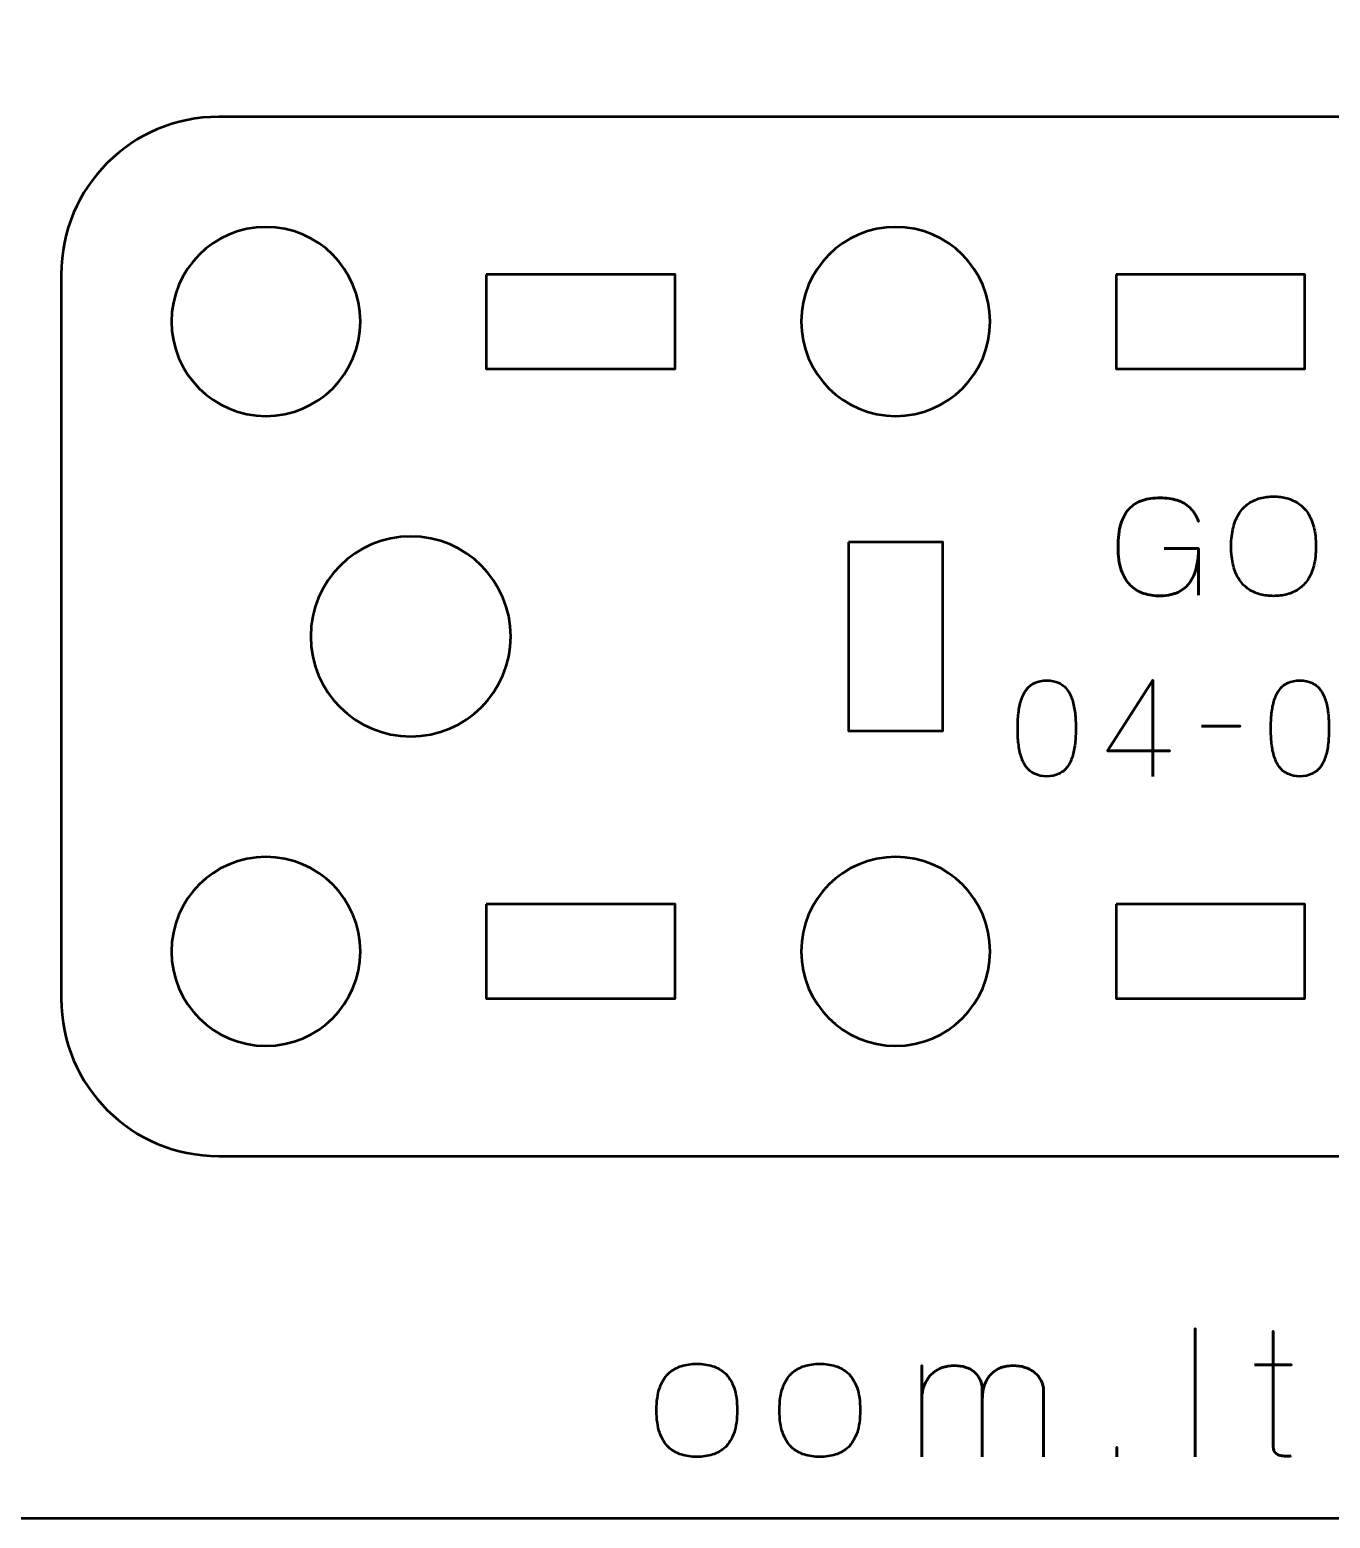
# Model space of a CAD drawing. Header units: centimetres. Extents: x -18.1 to -2.9, y -25.3 to -4.3.
# Drawn here: x -10.5 to -6.37, y -25.35 to -20.623 of the extents above; entities that cross this region are included whole.
import ezdxf

# ---------------------------------------------------------------- set-up
doc = ezdxf.new("R2010")
doc.units = ezdxf.units.CM
doc.header["$MEASUREMENT"] = 0
doc.layers.add('Layer 1', color=7, linetype='Continuous')

msp = doc.modelspace()

# ---------------------------------------------------------------- linework, layer by layer
at = {"layer": 'Layer 1', "color": 22, "lineweight": 53}
msp.add_open_spline([(-18.10003, -24.8499), (-18.10003, -24.8499), (-18.10003, -4.84994), (-18.10003, -4.84994), (-18.10003, -4.84994), (-18.10003, -4.57297), (-17.87694, -4.34998), (-17.59994, -4.34998), (-17.59994, -4.34998), (-17.59994, -4.34998), (-3.40007, -4.34998), (-3.40007, -4.34998), (-3.40007, -4.34998), (-3.12293, -4.34998), (-2.89997, -4.57297), (-2.89997, -4.84994), (-2.89997, -4.84994), (-2.89997, -4.84994), (-2.89997, -24.8499), (-2.89997, -24.8499), (-2.89997, -24.8499), (-2.89997, -25.1269), (-3.12293, -25.34999), (-3.40007, -25.34999), (-3.40007, -25.34999), (-3.40007, -25.34999), (-17.59994, -25.34999), (-17.59994, -25.34999), (-17.59994, -25.34999), (-17.87694, -25.34999), (-18.10003, -25.1269), (-18.10003, -24.8499)], degree=3, knots=[0, 0, 0, 0, 0.125, 0.125, 0.125, 0.125, 0.25, 0.25, 0.25, 0.25, 0.375, 0.375, 0.375, 0.375, 0.5, 0.5, 0.5, 0.5, 0.625, 0.625, 0.625, 0.625, 0.75, 0.75, 0.75, 0.75, 0.875, 0.875, 0.875, 0.875, 1, 1, 1, 1], dxfattribs=at)
at = {"layer": 'Layer 1', "color": 2, "lineweight": 53}
msp.add_open_spline([(-9.89992, -20.9), (-9.89992, -20.9), (-3.59996, -20.9), (-3.59996, -20.9), (-3.59996, -20.9), (-3.32299, -20.9), (-3.1, -21.1231), (-3.1, -21.4001), (-3.1, -21.4001), (-3.1, -21.4001), (-3.1, -23.70002), (-3.1, -23.70002), (-3.1, -23.70002), (-3.1, -23.97703), (-3.32299, -24.19998), (-3.59996, -24.19998), (-3.59996, -24.19998), (-3.59996, -24.19998), (-9.89992, -24.19998), (-9.89992, -24.19998), (-9.89992, -24.19998), (-10.17692, -24.19998), (-10.40001, -23.97703), (-10.40001, -23.70002), (-10.40001, -23.70002), (-10.40001, -23.70002), (-10.40001, -21.4001), (-10.40001, -21.4001), (-10.40001, -21.4001), (-10.40001, -21.1231), (-10.17692, -20.9), (-9.89992, -20.9)], degree=3, knots=[0, 0, 0, 0, 0.125, 0.125, 0.125, 0.125, 0.25, 0.25, 0.25, 0.25, 0.375, 0.375, 0.375, 0.375, 0.5, 0.5, 0.5, 0.5, 0.625, 0.625, 0.625, 0.625, 0.75, 0.75, 0.75, 0.75, 0.875, 0.875, 0.875, 0.875, 1, 1, 1, 1], dxfattribs=at)
at = {"layer": 'Layer 1', "color": 250, "lineweight": 53}
for points in [[(-9.44998, -21.55003), (-9.44998, -21.7158), (-9.58421, -21.85003), (-9.74999, -21.85003), (-9.74999, -21.85003), (-9.91565, -21.85003), (-10.04999, -21.7158), (-10.04999, -21.55003), (-10.04999, -21.55003), (-10.04999, -21.38437), (-9.91565, -21.25003), (-9.74999, -21.25003), (-9.74999, -21.25003), (-9.58421, -21.25003), (-9.44998, -21.38437), (-9.44998, -21.55003)], [(-7.44992, -21.55003), (-7.44992, -21.7158), (-7.58429, -21.85003), (-7.74992, -21.85003), (-7.74992, -21.85003), (-7.91569, -21.85003), (-8.04992, -21.7158), (-8.04992, -21.55003), (-8.04992, -21.55003), (-8.04992, -21.38437), (-7.91569, -21.25003), (-7.74992, -21.25003), (-7.74992, -21.25003), (-7.58429, -21.25003), (-7.44992, -21.38437), (-7.44992, -21.55003)], [(-9.04997, -21.4001), (-9.04997, -21.4001), (-8.44997, -21.4001), (-8.44997, -21.4001), (-8.44997, -21.4001), (-8.44997, -21.4001), (-8.44997, -21.7001), (-8.44997, -21.7001), (-8.44997, -21.7001), (-8.44997, -21.7001), (-9.04997, -21.7001), (-9.04997, -21.7001), (-9.04997, -21.7001), (-9.04997, -21.7001), (-9.04997, -21.4001), (-9.04997, -21.4001)], [(-7.05001, -21.4001), (-7.05001, -21.4001), (-6.45001, -21.4001), (-6.45001, -21.4001), (-6.45001, -21.4001), (-6.45001, -21.4001), (-6.45001, -21.7001), (-6.45001, -21.7001), (-6.45001, -21.7001), (-6.45001, -21.7001), (-7.05001, -21.7001), (-7.05001, -21.7001), (-7.05001, -21.7001), (-7.05001, -21.7001), (-7.05001, -21.4001), (-7.05001, -21.4001)], [(-9.28998, -22.23249), (-9.11466, -22.23249), (-8.97248, -22.37467), (-8.97248, -22.54999), (-8.97248, -22.54999), (-8.97248, -22.72531), (-9.11466, -22.86749), (-9.28998, -22.86749), (-9.28998, -22.86749), (-9.4653, -22.86749), (-9.60748, -22.72531), (-9.60748, -22.54999), (-9.60748, -22.54999), (-9.60748, -22.37467), (-9.4653, -22.23249), (-9.28998, -22.23249)], [(-7.89999, -22.25005), (-7.89999, -22.25005), (-7.59999, -22.25005), (-7.59999, -22.25005), (-7.59999, -22.25005), (-7.59999, -22.25005), (-7.59999, -22.85004), (-7.59999, -22.85004), (-7.59999, -22.85004), (-7.59999, -22.85004), (-7.89999, -22.85004), (-7.89999, -22.85004), (-7.89999, -22.85004), (-7.89999, -22.85004), (-7.89999, -22.25005), (-7.89999, -22.25005)], [(-9.44998, -23.55009), (-9.44998, -23.71572), (-9.58421, -23.8501), (-9.74999, -23.8501), (-9.74999, -23.8501), (-9.91565, -23.8501), (-10.04999, -23.71572), (-10.04999, -23.55009), (-10.04999, -23.55009), (-10.04999, -23.38432), (-9.91565, -23.25009), (-9.74999, -23.25009), (-9.74999, -23.25009), (-9.58421, -23.25009), (-9.44998, -23.38432), (-9.44998, -23.55009)], [(-7.44992, -23.55009), (-7.44992, -23.71572), (-7.58429, -23.8501), (-7.74992, -23.8501), (-7.74992, -23.8501), (-7.91569, -23.8501), (-8.04992, -23.71572), (-8.04992, -23.55009), (-8.04992, -23.55009), (-8.04992, -23.38432), (-7.91569, -23.25009), (-7.74992, -23.25009), (-7.74992, -23.25009), (-7.58429, -23.25009), (-7.44992, -23.38432), (-7.44992, -23.55009)], [(-9.04997, -23.40002), (-9.04997, -23.40002), (-8.44997, -23.40002), (-8.44997, -23.40002), (-8.44997, -23.40002), (-8.44997, -23.40002), (-8.44997, -23.70002), (-8.44997, -23.70002), (-8.44997, -23.70002), (-8.44997, -23.70002), (-9.04997, -23.70002), (-9.04997, -23.70002), (-9.04997, -23.70002), (-9.04997, -23.70002), (-9.04997, -23.40002), (-9.04997, -23.40002)], [(-7.05001, -23.40002), (-7.05001, -23.40002), (-6.45001, -23.40002), (-6.45001, -23.40002), (-6.45001, -23.40002), (-6.45001, -23.40002), (-6.45001, -23.70002), (-6.45001, -23.70002), (-6.45001, -23.70002), (-6.45001, -23.70002), (-7.05001, -23.70002), (-7.05001, -23.70002), (-7.05001, -23.70002), (-7.05001, -23.70002), (-7.05001, -23.40002), (-7.05001, -23.40002)]]:
    msp.add_open_spline(points, degree=3, knots=[0, 0, 0, 0, 0.25, 0.25, 0.25, 0.25, 0.5, 0.5, 0.5, 0.5, 0.75, 0.75, 0.75, 0.75, 1, 1, 1, 1], dxfattribs=at)
at = {"layer": 'Layer 1', "color": 30, "lineweight": 53}
for points, knots in [([(-6.8969, -22.27083), (-6.8969, -22.27083), (-6.78811, -22.27083), (-6.78811, -22.27083), (-6.78811, -22.27083), (-6.78825, -22.30548), (-6.79319, -22.33391), (-6.80307, -22.35606), (-6.80307, -22.35606), (-6.81294, -22.37829), (-6.82691, -22.39466), (-6.84512, -22.40531), (-6.84512, -22.40531), (-6.86332, -22.4159), (-6.88491, -22.42119), (-6.91003, -22.42112), (-6.91003, -22.42112), (-6.92887, -22.42119), (-6.94636, -22.41858), (-6.96252, -22.41314), (-6.96252, -22.41314), (-6.97868, -22.40778), (-6.99286, -22.39903), (-7.005, -22.38697), (-7.005, -22.38697), (-7.01713, -22.3749), (-7.02666, -22.35896), (-7.03343, -22.33913), (-7.03343, -22.33913), (-7.0402, -22.31931), (-7.04366, -22.29496), (-7.0438, -22.26618), (-7.0438, -22.26618), (-7.04373, -22.23725), (-7.0407, -22.21284), (-7.0347, -22.1928), (-7.0347, -22.1928), (-7.02863, -22.17283), (-7.01988, -22.15675), (-7.00831, -22.14454), (-7.00831, -22.14454), (-6.99681, -22.13241), (-6.98277, -22.12359), (-6.96626, -22.11808), (-6.96626, -22.11808), (-6.94975, -22.11258), (-6.93105, -22.1099), (-6.91003, -22.10997), (-6.91003, -22.10997), (-6.89006, -22.1099), (-6.87214, -22.11237), (-6.85619, -22.11738), (-6.85619, -22.11738), (-6.84025, -22.12239), (-6.82656, -22.13043), (-6.81513, -22.14151), (-6.81513, -22.14151), (-6.80363, -22.15258), (-6.79467, -22.16719), (-6.78811, -22.18532), (-6.78811, -22.18532), (-6.79467, -22.16719), (-6.80363, -22.15258), (-6.81513, -22.14151), (-6.81513, -22.14151), (-6.82656, -22.13043), (-6.84025, -22.12239), (-6.85619, -22.11738), (-6.85619, -22.11738), (-6.87214, -22.11237), (-6.89006, -22.1099), (-6.91003, -22.10997), (-6.91003, -22.10997), (-6.93105, -22.1099), (-6.94975, -22.11258), (-6.96626, -22.11808), (-6.96626, -22.11808), (-6.98277, -22.12359), (-6.99681, -22.13241), (-7.00831, -22.14454), (-7.00831, -22.14454), (-7.01988, -22.15675), (-7.02863, -22.17283), (-7.0347, -22.1928), (-7.0347, -22.1928), (-7.0407, -22.21284), (-7.04373, -22.23725), (-7.0438, -22.26618), (-7.0438, -22.26618), (-7.04366, -22.29496), (-7.0402, -22.31931), (-7.03343, -22.33913), (-7.03343, -22.33913), (-7.02666, -22.35896), (-7.01713, -22.3749), (-7.005, -22.38697), (-7.005, -22.38697), (-6.99286, -22.39903), (-6.97868, -22.40778), (-6.96252, -22.41314), (-6.96252, -22.41314), (-6.94636, -22.41858), (-6.92887, -22.42119), (-6.91003, -22.42112), (-6.91003, -22.42112), (-6.88491, -22.42119), (-6.86332, -22.4159), (-6.84512, -22.40531), (-6.84512, -22.40531), (-6.82691, -22.39466), (-6.81294, -22.37829), (-6.80307, -22.35606), (-6.80307, -22.35606), (-6.79319, -22.33391), (-6.78825, -22.30548), (-6.78811, -22.27083), (-6.78811, -22.27083), (-6.78811, -22.27083), (-6.8969, -22.27083), (-6.8969, -22.27083)], [0, 0, 0, 0, 0.0333333, 0.0333333, 0.0333333, 0.0333333, 0.0666667, 0.0666667, 0.0666667, 0.0666667, 0.1, 0.1, 0.1, 0.1, 0.1333333, 0.1333333, 0.1333333, 0.1333333, 0.1666667, 0.1666667, 0.1666667, 0.1666667, 0.2, 0.2, 0.2, 0.2, 0.2333333, 0.2333333, 0.2333333, 0.2333333, 0.2666667, 0.2666667, 0.2666667, 0.2666667, 0.3, 0.3, 0.3, 0.3, 0.3333333, 0.3333333, 0.3333333, 0.3333333, 0.3666667, 0.3666667, 0.3666667, 0.3666667, 0.4, 0.4, 0.4, 0.4, 0.4333333, 0.4333333, 0.4333333, 0.4333333, 0.4666667, 0.4666667, 0.4666667, 0.4666667, 0.5, 0.5, 0.5, 0.5, 0.5333333, 0.5333333, 0.5333333, 0.5333333, 0.5666667, 0.5666667, 0.5666667, 0.5666667, 0.6, 0.6, 0.6, 0.6, 0.6333333, 0.6333333, 0.6333333, 0.6333333, 0.6666667, 0.6666667, 0.6666667, 0.6666667, 0.7, 0.7, 0.7, 0.7, 0.7333333, 0.7333333, 0.7333333, 0.7333333, 0.7666667, 0.7666667, 0.7666667, 0.7666667, 0.8, 0.8, 0.8, 0.8, 0.8333333, 0.8333333, 0.8333333, 0.8333333, 0.8666667, 0.8666667, 0.8666667, 0.8666667, 0.9, 0.9, 0.9, 0.9, 0.9333333, 0.9333333, 0.9333333, 0.9333333, 0.9666667, 0.9666667, 0.9666667, 0.9666667, 1, 1, 1, 1]), ([(-6.54977, -22.42154), (-6.53488, -22.42161), (-6.52077, -22.41985), (-6.5073, -22.41639), (-6.5073, -22.41639), (-6.49389, -22.41286), (-6.48162, -22.40736), (-6.4704, -22.39974), (-6.4704, -22.39974), (-6.45918, -22.39219), (-6.44944, -22.38224), (-6.44119, -22.36996), (-6.44119, -22.36996), (-6.43293, -22.35769), (-6.42658, -22.3428), (-6.42207, -22.3253), (-6.42207, -22.3253), (-6.41748, -22.30781), (-6.41522, -22.28741), (-6.41515, -22.26406), (-6.41515, -22.26406), (-6.41522, -22.24071), (-6.41748, -22.22032), (-6.42207, -22.20275), (-6.42207, -22.20275), (-6.42658, -22.18518), (-6.43293, -22.17022), (-6.44119, -22.15788), (-6.44119, -22.15788), (-6.44944, -22.14553), (-6.45918, -22.13551), (-6.4704, -22.12782), (-6.4704, -22.12782), (-6.48162, -22.12013), (-6.49389, -22.11456), (-6.5073, -22.11096), (-6.5073, -22.11096), (-6.52077, -22.10743), (-6.53488, -22.10567), (-6.54977, -22.10574), (-6.54977, -22.10574), (-6.56466, -22.10567), (-6.57877, -22.10743), (-6.59225, -22.11096), (-6.59225, -22.11096), (-6.60565, -22.11456), (-6.61793, -22.12013), (-6.62915, -22.12782), (-6.62915, -22.12782), (-6.64036, -22.13551), (-6.6501, -22.14553), (-6.65836, -22.15788), (-6.65836, -22.15788), (-6.66661, -22.17022), (-6.67296, -22.18518), (-6.67748, -22.20275), (-6.67748, -22.20275), (-6.68206, -22.22032), (-6.68432, -22.24071), (-6.68439, -22.26406), (-6.68439, -22.26406), (-6.68432, -22.28741), (-6.68206, -22.30781), (-6.67748, -22.3253), (-6.67748, -22.3253), (-6.67296, -22.3428), (-6.66661, -22.35769), (-6.65836, -22.36996), (-6.65836, -22.36996), (-6.6501, -22.38224), (-6.64036, -22.39219), (-6.62915, -22.39974), (-6.62915, -22.39974), (-6.61793, -22.40736), (-6.60565, -22.41286), (-6.59225, -22.41639), (-6.59225, -22.41639), (-6.57877, -22.41985), (-6.56466, -22.42161), (-6.54977, -22.42154)], [0, 0, 0, 0, 0.05, 0.05, 0.05, 0.05, 0.1, 0.1, 0.1, 0.1, 0.15, 0.15, 0.15, 0.15, 0.2, 0.2, 0.2, 0.2, 0.25, 0.25, 0.25, 0.25, 0.3, 0.3, 0.3, 0.3, 0.35, 0.35, 0.35, 0.35, 0.4, 0.4, 0.4, 0.4, 0.45, 0.45, 0.45, 0.45, 0.5, 0.5, 0.5, 0.5, 0.55, 0.55, 0.55, 0.55, 0.6, 0.6, 0.6, 0.6, 0.65, 0.65, 0.65, 0.65, 0.7, 0.7, 0.7, 0.7, 0.75, 0.75, 0.75, 0.75, 0.8, 0.8, 0.8, 0.8, 0.85, 0.85, 0.85, 0.85, 0.9, 0.9, 0.9, 0.9, 0.95, 0.95, 0.95, 0.95, 1, 1, 1, 1]), ([(-6.54977, -22.42154), (-6.53488, -22.42161), (-6.52077, -22.41985), (-6.5073, -22.41639), (-6.5073, -22.41639), (-6.49389, -22.41286), (-6.48162, -22.40736), (-6.4704, -22.39974), (-6.4704, -22.39974), (-6.45918, -22.39219), (-6.44944, -22.38224), (-6.44119, -22.36996), (-6.44119, -22.36996), (-6.43293, -22.35769), (-6.42658, -22.3428), (-6.42207, -22.3253), (-6.42207, -22.3253), (-6.41748, -22.30781), (-6.41522, -22.28741), (-6.41515, -22.26406), (-6.41515, -22.26406), (-6.41522, -22.24071), (-6.41748, -22.22032), (-6.42207, -22.20275), (-6.42207, -22.20275), (-6.42658, -22.18518), (-6.43293, -22.17022), (-6.44119, -22.15788), (-6.44119, -22.15788), (-6.44944, -22.14553), (-6.45918, -22.13551), (-6.4704, -22.12782), (-6.4704, -22.12782), (-6.48162, -22.12013), (-6.49389, -22.11456), (-6.5073, -22.11096), (-6.5073, -22.11096), (-6.52077, -22.10743), (-6.53488, -22.10567), (-6.54977, -22.10574), (-6.54977, -22.10574), (-6.56466, -22.10567), (-6.57877, -22.10743), (-6.59225, -22.11096), (-6.59225, -22.11096), (-6.60565, -22.11456), (-6.61793, -22.12013), (-6.62915, -22.12782), (-6.62915, -22.12782), (-6.64036, -22.13551), (-6.6501, -22.14553), (-6.65836, -22.15788), (-6.65836, -22.15788), (-6.66661, -22.17022), (-6.67296, -22.18518), (-6.67748, -22.20275), (-6.67748, -22.20275), (-6.68206, -22.22032), (-6.68432, -22.24071), (-6.68439, -22.26406), (-6.68439, -22.26406), (-6.68432, -22.28741), (-6.68206, -22.30781), (-6.67748, -22.3253), (-6.67748, -22.3253), (-6.67296, -22.3428), (-6.66661, -22.35769), (-6.65836, -22.36996), (-6.65836, -22.36996), (-6.6501, -22.38224), (-6.64036, -22.39219), (-6.62915, -22.39974), (-6.62915, -22.39974), (-6.61793, -22.40736), (-6.60565, -22.41286), (-6.59225, -22.41639), (-6.59225, -22.41639), (-6.57877, -22.41985), (-6.56466, -22.42161), (-6.54977, -22.42154)], [0, 0, 0, 0, 0.05, 0.05, 0.05, 0.05, 0.1, 0.1, 0.1, 0.1, 0.15, 0.15, 0.15, 0.15, 0.2, 0.2, 0.2, 0.2, 0.25, 0.25, 0.25, 0.25, 0.3, 0.3, 0.3, 0.3, 0.35, 0.35, 0.35, 0.35, 0.4, 0.4, 0.4, 0.4, 0.45, 0.45, 0.45, 0.45, 0.5, 0.5, 0.5, 0.5, 0.55, 0.55, 0.55, 0.55, 0.6, 0.6, 0.6, 0.6, 0.65, 0.65, 0.65, 0.65, 0.7, 0.7, 0.7, 0.7, 0.75, 0.75, 0.75, 0.75, 0.8, 0.8, 0.8, 0.8, 0.85, 0.85, 0.85, 0.85, 0.9, 0.9, 0.9, 0.9, 0.95, 0.95, 0.95, 0.95, 1, 1, 1, 1]), ([(-6.78811, -22.419), (-6.78811, -22.419), (-6.78811, -22.27083), (-6.78811, -22.27083), (-6.78811, -22.27083), (-6.78811, -22.27083), (-6.78811, -22.419), (-6.78811, -22.419)], [0, 0, 0, 0, 0.5, 0.5, 0.5, 0.5, 1, 1, 1, 1]), ([(-7.27006, -22.99431), (-7.25525, -22.99424), (-7.24248, -22.99163), (-7.23182, -22.98655), (-7.23182, -22.98655), (-7.22124, -22.98147), (-7.21242, -22.9742), (-7.20537, -22.96496), (-7.20537, -22.96496), (-7.19838, -22.95565), (-7.19288, -22.94464), (-7.18879, -22.93194), (-7.18879, -22.93194), (-7.18476, -22.91924), (-7.18187, -22.90534), (-7.18025, -22.8901), (-7.18025, -22.8901), (-7.17855, -22.87486), (-7.17771, -22.85884), (-7.17778, -22.84191), (-7.17778, -22.84191), (-7.17771, -22.82505), (-7.17855, -22.80903), (-7.18025, -22.79386), (-7.18025, -22.79386), (-7.18187, -22.77869), (-7.18476, -22.76472), (-7.18879, -22.75202), (-7.18879, -22.75202), (-7.19288, -22.73939), (-7.19838, -22.72839), (-7.20537, -22.719), (-7.20537, -22.719), (-7.21242, -22.70969), (-7.22124, -22.70242), (-7.23182, -22.69734), (-7.23182, -22.69734), (-7.24248, -22.69219), (-7.25525, -22.68958), (-7.27006, -22.68951), (-7.27006, -22.68951), (-7.28488, -22.68958), (-7.29765, -22.69219), (-7.30831, -22.69734), (-7.30831, -22.69734), (-7.31889, -22.70242), (-7.32771, -22.70969), (-7.33476, -22.719), (-7.33476, -22.719), (-7.34175, -22.72839), (-7.34725, -22.73939), (-7.35134, -22.75202), (-7.35134, -22.75202), (-7.35537, -22.76472), (-7.35826, -22.77869), (-7.35988, -22.79386), (-7.35988, -22.79386), (-7.36157, -22.80903), (-7.36242, -22.82505), (-7.36235, -22.84191), (-7.36235, -22.84191), (-7.36242, -22.85884), (-7.36157, -22.87486), (-7.35988, -22.8901), (-7.35988, -22.8901), (-7.35826, -22.90534), (-7.35537, -22.91924), (-7.35134, -22.93194), (-7.35134, -22.93194), (-7.34725, -22.94464), (-7.34175, -22.95565), (-7.33476, -22.96496), (-7.33476, -22.96496), (-7.32771, -22.9742), (-7.31889, -22.98147), (-7.30831, -22.98655), (-7.30831, -22.98655), (-7.29765, -22.99163), (-7.28488, -22.99424), (-7.27006, -22.99431)], [0, 0, 0, 0, 0.05, 0.05, 0.05, 0.05, 0.1, 0.1, 0.1, 0.1, 0.15, 0.15, 0.15, 0.15, 0.2, 0.2, 0.2, 0.2, 0.25, 0.25, 0.25, 0.25, 0.3, 0.3, 0.3, 0.3, 0.35, 0.35, 0.35, 0.35, 0.4, 0.4, 0.4, 0.4, 0.45, 0.45, 0.45, 0.45, 0.5, 0.5, 0.5, 0.5, 0.55, 0.55, 0.55, 0.55, 0.6, 0.6, 0.6, 0.6, 0.65, 0.65, 0.65, 0.65, 0.7, 0.7, 0.7, 0.7, 0.75, 0.75, 0.75, 0.75, 0.8, 0.8, 0.8, 0.8, 0.85, 0.85, 0.85, 0.85, 0.9, 0.9, 0.9, 0.9, 0.95, 0.95, 0.95, 0.95, 1, 1, 1, 1]), ([(-7.27006, -22.99431), (-7.25525, -22.99424), (-7.24248, -22.99163), (-7.23182, -22.98655), (-7.23182, -22.98655), (-7.22124, -22.98147), (-7.21242, -22.9742), (-7.20537, -22.96496), (-7.20537, -22.96496), (-7.19838, -22.95565), (-7.19288, -22.94464), (-7.18879, -22.93194), (-7.18879, -22.93194), (-7.18476, -22.91924), (-7.18187, -22.90534), (-7.18025, -22.8901), (-7.18025, -22.8901), (-7.17855, -22.87486), (-7.17771, -22.85884), (-7.17778, -22.84191), (-7.17778, -22.84191), (-7.17771, -22.82505), (-7.17855, -22.80903), (-7.18025, -22.79386), (-7.18025, -22.79386), (-7.18187, -22.77869), (-7.18476, -22.76472), (-7.18879, -22.75202), (-7.18879, -22.75202), (-7.19288, -22.73939), (-7.19838, -22.72839), (-7.20537, -22.719), (-7.20537, -22.719), (-7.21242, -22.70969), (-7.22124, -22.70242), (-7.23182, -22.69734), (-7.23182, -22.69734), (-7.24248, -22.69219), (-7.25525, -22.68958), (-7.27006, -22.68951), (-7.27006, -22.68951), (-7.28488, -22.68958), (-7.29765, -22.69219), (-7.30831, -22.69734), (-7.30831, -22.69734), (-7.31889, -22.70242), (-7.32771, -22.70969), (-7.33476, -22.719), (-7.33476, -22.719), (-7.34175, -22.72839), (-7.34725, -22.73939), (-7.35134, -22.75202), (-7.35134, -22.75202), (-7.35537, -22.76472), (-7.35826, -22.77869), (-7.35988, -22.79386), (-7.35988, -22.79386), (-7.36157, -22.80903), (-7.36242, -22.82505), (-7.36235, -22.84191), (-7.36235, -22.84191), (-7.36242, -22.85884), (-7.36157, -22.87486), (-7.35988, -22.8901), (-7.35988, -22.8901), (-7.35826, -22.90534), (-7.35537, -22.91924), (-7.35134, -22.93194), (-7.35134, -22.93194), (-7.34725, -22.94464), (-7.34175, -22.95565), (-7.33476, -22.96496), (-7.33476, -22.96496), (-7.32771, -22.9742), (-7.31889, -22.98147), (-7.30831, -22.98655), (-7.30831, -22.98655), (-7.29765, -22.99163), (-7.28488, -22.99424), (-7.27006, -22.99431)], [0, 0, 0, 0, 0.05, 0.05, 0.05, 0.05, 0.1, 0.1, 0.1, 0.1, 0.15, 0.15, 0.15, 0.15, 0.2, 0.2, 0.2, 0.2, 0.25, 0.25, 0.25, 0.25, 0.3, 0.3, 0.3, 0.3, 0.35, 0.35, 0.35, 0.35, 0.4, 0.4, 0.4, 0.4, 0.45, 0.45, 0.45, 0.45, 0.5, 0.5, 0.5, 0.5, 0.55, 0.55, 0.55, 0.55, 0.6, 0.6, 0.6, 0.6, 0.65, 0.65, 0.65, 0.65, 0.7, 0.7, 0.7, 0.7, 0.75, 0.75, 0.75, 0.75, 0.8, 0.8, 0.8, 0.8, 0.85, 0.85, 0.85, 0.85, 0.9, 0.9, 0.9, 0.9, 0.95, 0.95, 0.95, 0.95, 1, 1, 1, 1]), ([(-6.93352, -22.99431), (-6.93352, -22.99431), (-6.93352, -22.68909), (-6.93352, -22.68909), (-6.93352, -22.68909), (-6.93352, -22.68909), (-7.07745, -22.91303), (-7.07745, -22.91303), (-7.07745, -22.91303), (-7.07745, -22.91303), (-6.87933, -22.91303), (-6.87933, -22.91303), (-6.87933, -22.91303), (-6.87933, -22.91303), (-7.07745, -22.91303), (-7.07745, -22.91303), (-7.07745, -22.91303), (-7.07745, -22.91303), (-6.93352, -22.68909), (-6.93352, -22.68909), (-6.93352, -22.68909), (-6.93352, -22.68909), (-6.93352, -22.99431), (-6.93352, -22.99431)], [0, 0, 0, 0, 0.1666667, 0.1666667, 0.1666667, 0.1666667, 0.3333333, 0.3333333, 0.3333333, 0.3333333, 0.5, 0.5, 0.5, 0.5, 0.6666667, 0.6666667, 0.6666667, 0.6666667, 0.8333333, 0.8333333, 0.8333333, 0.8333333, 1, 1, 1, 1]), ([(-6.46616, -22.99431), (-6.45135, -22.99424), (-6.43858, -22.99163), (-6.42792, -22.98655), (-6.42792, -22.98655), (-6.41734, -22.98147), (-6.40852, -22.9742), (-6.40147, -22.96496), (-6.40147, -22.96496), (-6.39448, -22.95565), (-6.38898, -22.94464), (-6.38489, -22.93194), (-6.38489, -22.93194), (-6.38086, -22.91924), (-6.37797, -22.90534), (-6.37635, -22.8901), (-6.37635, -22.8901), (-6.37465, -22.87486), (-6.37381, -22.85884), (-6.37388, -22.84191), (-6.37388, -22.84191), (-6.37381, -22.82505), (-6.37465, -22.80903), (-6.37635, -22.79386), (-6.37635, -22.79386), (-6.37797, -22.77869), (-6.38086, -22.76472), (-6.38489, -22.75202), (-6.38489, -22.75202), (-6.38898, -22.73939), (-6.39448, -22.72839), (-6.40147, -22.719), (-6.40147, -22.719), (-6.40852, -22.70969), (-6.41734, -22.70242), (-6.42792, -22.69734), (-6.42792, -22.69734), (-6.43858, -22.69219), (-6.45135, -22.68958), (-6.46616, -22.68951), (-6.46616, -22.68951), (-6.48098, -22.68958), (-6.49375, -22.69219), (-6.50441, -22.69734), (-6.50441, -22.69734), (-6.51499, -22.70242), (-6.52381, -22.70969), (-6.53086, -22.719), (-6.53086, -22.719), (-6.53785, -22.72839), (-6.54335, -22.73939), (-6.54744, -22.75202), (-6.54744, -22.75202), (-6.55147, -22.76472), (-6.55436, -22.77869), (-6.55598, -22.79386), (-6.55598, -22.79386), (-6.55767, -22.80903), (-6.55852, -22.82505), (-6.55845, -22.84191), (-6.55845, -22.84191), (-6.55852, -22.85884), (-6.55767, -22.87486), (-6.55598, -22.8901), (-6.55598, -22.8901), (-6.55436, -22.90534), (-6.55147, -22.91924), (-6.54744, -22.93194), (-6.54744, -22.93194), (-6.54335, -22.94464), (-6.53785, -22.95565), (-6.53086, -22.96496), (-6.53086, -22.96496), (-6.52381, -22.9742), (-6.51499, -22.98147), (-6.50441, -22.98655), (-6.50441, -22.98655), (-6.49375, -22.99163), (-6.48098, -22.99424), (-6.46616, -22.99431)], [0, 0, 0, 0, 0.05, 0.05, 0.05, 0.05, 0.1, 0.1, 0.1, 0.1, 0.15, 0.15, 0.15, 0.15, 0.2, 0.2, 0.2, 0.2, 0.25, 0.25, 0.25, 0.25, 0.3, 0.3, 0.3, 0.3, 0.35, 0.35, 0.35, 0.35, 0.4, 0.4, 0.4, 0.4, 0.45, 0.45, 0.45, 0.45, 0.5, 0.5, 0.5, 0.5, 0.55, 0.55, 0.55, 0.55, 0.6, 0.6, 0.6, 0.6, 0.65, 0.65, 0.65, 0.65, 0.7, 0.7, 0.7, 0.7, 0.75, 0.75, 0.75, 0.75, 0.8, 0.8, 0.8, 0.8, 0.85, 0.85, 0.85, 0.85, 0.9, 0.9, 0.9, 0.9, 0.95, 0.95, 0.95, 0.95, 1, 1, 1, 1]), ([(-6.46616, -22.99431), (-6.45135, -22.99424), (-6.43858, -22.99163), (-6.42792, -22.98655), (-6.42792, -22.98655), (-6.41734, -22.98147), (-6.40852, -22.9742), (-6.40147, -22.96496), (-6.40147, -22.96496), (-6.39448, -22.95565), (-6.38898, -22.94464), (-6.38489, -22.93194), (-6.38489, -22.93194), (-6.38086, -22.91924), (-6.37797, -22.90534), (-6.37635, -22.8901), (-6.37635, -22.8901), (-6.37465, -22.87486), (-6.37381, -22.85884), (-6.37388, -22.84191), (-6.37388, -22.84191), (-6.37381, -22.82505), (-6.37465, -22.80903), (-6.37635, -22.79386), (-6.37635, -22.79386), (-6.37797, -22.77869), (-6.38086, -22.76472), (-6.38489, -22.75202), (-6.38489, -22.75202), (-6.38898, -22.73939), (-6.39448, -22.72839), (-6.40147, -22.719), (-6.40147, -22.719), (-6.40852, -22.70969), (-6.41734, -22.70242), (-6.42792, -22.69734), (-6.42792, -22.69734), (-6.43858, -22.69219), (-6.45135, -22.68958), (-6.46616, -22.68951), (-6.46616, -22.68951), (-6.48098, -22.68958), (-6.49375, -22.69219), (-6.50441, -22.69734), (-6.50441, -22.69734), (-6.51499, -22.70242), (-6.52381, -22.70969), (-6.53086, -22.719), (-6.53086, -22.719), (-6.53785, -22.72839), (-6.54335, -22.73939), (-6.54744, -22.75202), (-6.54744, -22.75202), (-6.55147, -22.76472), (-6.55436, -22.77869), (-6.55598, -22.79386), (-6.55598, -22.79386), (-6.55767, -22.80903), (-6.55852, -22.82505), (-6.55845, -22.84191), (-6.55845, -22.84191), (-6.55852, -22.85884), (-6.55767, -22.87486), (-6.55598, -22.8901), (-6.55598, -22.8901), (-6.55436, -22.90534), (-6.55147, -22.91924), (-6.54744, -22.93194), (-6.54744, -22.93194), (-6.54335, -22.94464), (-6.53785, -22.95565), (-6.53086, -22.96496), (-6.53086, -22.96496), (-6.52381, -22.9742), (-6.51499, -22.98147), (-6.50441, -22.98655), (-6.50441, -22.98655), (-6.49375, -22.99163), (-6.48098, -22.99424), (-6.46616, -22.99431)], [0, 0, 0, 0, 0.05, 0.05, 0.05, 0.05, 0.1, 0.1, 0.1, 0.1, 0.15, 0.15, 0.15, 0.15, 0.2, 0.2, 0.2, 0.2, 0.25, 0.25, 0.25, 0.25, 0.3, 0.3, 0.3, 0.3, 0.35, 0.35, 0.35, 0.35, 0.4, 0.4, 0.4, 0.4, 0.45, 0.45, 0.45, 0.45, 0.5, 0.5, 0.5, 0.5, 0.55, 0.55, 0.55, 0.55, 0.6, 0.6, 0.6, 0.6, 0.65, 0.65, 0.65, 0.65, 0.7, 0.7, 0.7, 0.7, 0.75, 0.75, 0.75, 0.75, 0.8, 0.8, 0.8, 0.8, 0.85, 0.85, 0.85, 0.85, 0.9, 0.9, 0.9, 0.9, 0.95, 0.95, 0.95, 0.95, 1, 1, 1, 1]), ([(-6.77858, -22.83471), (-6.77858, -22.83471), (-6.65539, -22.83471), (-6.65539, -22.83471), (-6.65539, -22.83471), (-6.65539, -22.83471), (-6.77858, -22.83471), (-6.77858, -22.83471)], [0, 0, 0, 0, 0.5, 0.5, 0.5, 0.5, 1, 1, 1, 1]), ([(-6.79864, -25.15494), (-6.79864, -25.15494), (-6.79864, -24.74798), (-6.79864, -24.74798), (-6.79864, -24.74798), (-6.79864, -24.74798), (-6.79864, -25.15494), (-6.79864, -25.15494)], [0, 0, 0, 0, 0.5, 0.5, 0.5, 0.5, 1, 1, 1, 1]), ([(-6.49384, -25.15212), (-6.5008, -25.15268), (-6.50776, -25.15287), (-6.51454, -25.15268), (-6.51454, -25.15268), (-6.52131, -25.15249), (-6.52743, -25.15146), (-6.53298, -25.14939), (-6.53298, -25.14939), (-6.53853, -25.14741), (-6.54295, -25.14384), (-6.54633, -25.13876), (-6.54633, -25.13876), (-6.54963, -25.13368), (-6.55132, -25.12644), (-6.55141, -25.11712), (-6.55141, -25.11712), (-6.55141, -25.1127), (-6.55141, -25.10518), (-6.55141, -25.09464), (-6.55141, -25.09464), (-6.55141, -25.08401), (-6.55141, -25.07121), (-6.55141, -25.05607), (-6.55141, -25.05607), (-6.55141, -25.04092), (-6.55141, -25.02437), (-6.55141, -25.0064), (-6.55141, -25.0064), (-6.55141, -24.98843), (-6.55141, -24.9699), (-6.55141, -24.95071), (-6.55141, -24.95071), (-6.55141, -24.93152), (-6.55141, -24.91261), (-6.55141, -24.89389), (-6.55141, -24.89389), (-6.55141, -24.87517), (-6.55141, -24.85757), (-6.55141, -24.84102), (-6.55141, -24.84102), (-6.55141, -24.82446), (-6.55141, -24.80978), (-6.55141, -24.79709), (-6.55141, -24.79709), (-6.55141, -24.78429), (-6.55141, -24.77432), (-6.55141, -24.76698), (-6.55141, -24.76698), (-6.55141, -24.75974), (-6.55141, -24.75597), (-6.55141, -24.75588), (-6.55141, -24.75588), (-6.55141, -24.75597), (-6.55141, -24.75974), (-6.55141, -24.76698), (-6.55141, -24.76698), (-6.55141, -24.77432), (-6.55141, -24.78429), (-6.55141, -24.79709), (-6.55141, -24.79709), (-6.55141, -24.80978), (-6.55141, -24.82446), (-6.55141, -24.84102), (-6.55141, -24.84102), (-6.55141, -24.85757), (-6.55141, -24.87517), (-6.55141, -24.89389), (-6.55141, -24.89389), (-6.55141, -24.91261), (-6.55141, -24.93152), (-6.55141, -24.95071), (-6.55141, -24.95071), (-6.55141, -24.9699), (-6.55141, -24.98843), (-6.55141, -25.0064), (-6.55141, -25.0064), (-6.55141, -25.02437), (-6.55141, -25.04092), (-6.55141, -25.05607), (-6.55141, -25.05607), (-6.55141, -25.07121), (-6.55141, -25.08401), (-6.55141, -25.09464), (-6.55141, -25.09464), (-6.55141, -25.10518), (-6.55141, -25.1127), (-6.55141, -25.11712), (-6.55141, -25.11712), (-6.55132, -25.12644), (-6.54963, -25.13368), (-6.54633, -25.13876), (-6.54633, -25.13876), (-6.54295, -25.14384), (-6.53853, -25.14741), (-6.53298, -25.14939), (-6.53298, -25.14939), (-6.52743, -25.15146), (-6.52131, -25.15249), (-6.51454, -25.15268), (-6.51454, -25.15268), (-6.50776, -25.15287), (-6.5008, -25.15268), (-6.49384, -25.15212)], [0, 0, 0, 0, 0.0384615, 0.0384615, 0.0384615, 0.0384615, 0.0769231, 0.0769231, 0.0769231, 0.0769231, 0.1153846, 0.1153846, 0.1153846, 0.1153846, 0.1538462, 0.1538462, 0.1538462, 0.1538462, 0.1923077, 0.1923077, 0.1923077, 0.1923077, 0.2307692, 0.2307692, 0.2307692, 0.2307692, 0.2692308, 0.2692308, 0.2692308, 0.2692308, 0.3076923, 0.3076923, 0.3076923, 0.3076923, 0.3461538, 0.3461538, 0.3461538, 0.3461538, 0.3846154, 0.3846154, 0.3846154, 0.3846154, 0.4230769, 0.4230769, 0.4230769, 0.4230769, 0.4615385, 0.4615385, 0.4615385, 0.4615385, 0.5, 0.5, 0.5, 0.5, 0.5384615, 0.5384615, 0.5384615, 0.5384615, 0.5769231, 0.5769231, 0.5769231, 0.5769231, 0.6153846, 0.6153846, 0.6153846, 0.6153846, 0.6538462, 0.6538462, 0.6538462, 0.6538462, 0.6923077, 0.6923077, 0.6923077, 0.6923077, 0.7307692, 0.7307692, 0.7307692, 0.7307692, 0.7692308, 0.7692308, 0.7692308, 0.7692308, 0.8076923, 0.8076923, 0.8076923, 0.8076923, 0.8461538, 0.8461538, 0.8461538, 0.8461538, 0.8846154, 0.8846154, 0.8846154, 0.8846154, 0.9230769, 0.9230769, 0.9230769, 0.9230769, 0.9615385, 0.9615385, 0.9615385, 0.9615385, 1, 1, 1, 1]), ([(-8.38133, -25.15494), (-8.36355, -25.15503), (-8.347, -25.15278), (-8.33157, -25.14798), (-8.33157, -25.14798), (-8.31614, -25.14318), (-8.3025, -25.13518), (-8.29083, -25.12399), (-8.29083, -25.12399), (-8.27907, -25.1128), (-8.26995, -25.09765), (-8.26327, -25.07846), (-8.26327, -25.07846), (-8.25669, -25.05936), (-8.2533, -25.03556), (-8.2532, -25.00706), (-8.2532, -25.00706), (-8.2533, -24.97865), (-8.25669, -24.95494), (-8.26327, -24.93594), (-8.26327, -24.93594), (-8.26995, -24.91693), (-8.27907, -24.90179), (-8.29083, -24.89059), (-8.29083, -24.89059), (-8.3025, -24.87949), (-8.31614, -24.8715), (-8.33157, -24.8667), (-8.33157, -24.8667), (-8.347, -24.8619), (-8.36355, -24.85964), (-8.38133, -24.85974), (-8.38133, -24.85974), (-8.39892, -24.85964), (-8.41548, -24.8619), (-8.43091, -24.8667), (-8.43091, -24.8667), (-8.44634, -24.8715), (-8.45988, -24.87949), (-8.47164, -24.89059), (-8.47164, -24.89059), (-8.4834, -24.90179), (-8.49262, -24.91693), (-8.4993, -24.93594), (-8.4993, -24.93594), (-8.50598, -24.95494), (-8.50937, -24.97865), (-8.50946, -25.00706), (-8.50946, -25.00706), (-8.50937, -25.03556), (-8.50598, -25.05936), (-8.4993, -25.07846), (-8.4993, -25.07846), (-8.49262, -25.09765), (-8.4834, -25.1128), (-8.47164, -25.12399), (-8.47164, -25.12399), (-8.45988, -25.13518), (-8.44634, -25.14318), (-8.43091, -25.14798), (-8.43091, -25.14798), (-8.41548, -25.15278), (-8.39892, -25.15503), (-8.38133, -25.15494)], [0, 0, 0, 0, 0.0625, 0.0625, 0.0625, 0.0625, 0.125, 0.125, 0.125, 0.125, 0.1875, 0.1875, 0.1875, 0.1875, 0.25, 0.25, 0.25, 0.25, 0.3125, 0.3125, 0.3125, 0.3125, 0.375, 0.375, 0.375, 0.375, 0.4375, 0.4375, 0.4375, 0.4375, 0.5, 0.5, 0.5, 0.5, 0.5625, 0.5625, 0.5625, 0.5625, 0.625, 0.625, 0.625, 0.625, 0.6875, 0.6875, 0.6875, 0.6875, 0.75, 0.75, 0.75, 0.75, 0.8125, 0.8125, 0.8125, 0.8125, 0.875, 0.875, 0.875, 0.875, 0.9375, 0.9375, 0.9375, 0.9375, 1, 1, 1, 1]), ([(-8.38133, -25.15494), (-8.36355, -25.15503), (-8.347, -25.15278), (-8.33157, -25.14798), (-8.33157, -25.14798), (-8.31614, -25.14318), (-8.3025, -25.13518), (-8.29083, -25.12399), (-8.29083, -25.12399), (-8.27907, -25.1128), (-8.26995, -25.09765), (-8.26327, -25.07846), (-8.26327, -25.07846), (-8.25669, -25.05936), (-8.2533, -25.03556), (-8.2532, -25.00706), (-8.2532, -25.00706), (-8.2533, -24.97865), (-8.25669, -24.95494), (-8.26327, -24.93594), (-8.26327, -24.93594), (-8.26995, -24.91693), (-8.27907, -24.90179), (-8.29083, -24.89059), (-8.29083, -24.89059), (-8.3025, -24.87949), (-8.31614, -24.8715), (-8.33157, -24.8667), (-8.33157, -24.8667), (-8.347, -24.8619), (-8.36355, -24.85964), (-8.38133, -24.85974), (-8.38133, -24.85974), (-8.39892, -24.85964), (-8.41548, -24.8619), (-8.43091, -24.8667), (-8.43091, -24.8667), (-8.44634, -24.8715), (-8.45988, -24.87949), (-8.47164, -24.89059), (-8.47164, -24.89059), (-8.4834, -24.90179), (-8.49262, -24.91693), (-8.4993, -24.93594), (-8.4993, -24.93594), (-8.50598, -24.95494), (-8.50937, -24.97865), (-8.50946, -25.00706), (-8.50946, -25.00706), (-8.50937, -25.03556), (-8.50598, -25.05936), (-8.4993, -25.07846), (-8.4993, -25.07846), (-8.49262, -25.09765), (-8.4834, -25.1128), (-8.47164, -25.12399), (-8.47164, -25.12399), (-8.45988, -25.13518), (-8.44634, -25.14318), (-8.43091, -25.14798), (-8.43091, -25.14798), (-8.41548, -25.15278), (-8.39892, -25.15503), (-8.38133, -25.15494)], [0, 0, 0, 0, 0.0625, 0.0625, 0.0625, 0.0625, 0.125, 0.125, 0.125, 0.125, 0.1875, 0.1875, 0.1875, 0.1875, 0.25, 0.25, 0.25, 0.25, 0.3125, 0.3125, 0.3125, 0.3125, 0.375, 0.375, 0.375, 0.375, 0.4375, 0.4375, 0.4375, 0.4375, 0.5, 0.5, 0.5, 0.5, 0.5625, 0.5625, 0.5625, 0.5625, 0.625, 0.625, 0.625, 0.625, 0.6875, 0.6875, 0.6875, 0.6875, 0.75, 0.75, 0.75, 0.75, 0.8125, 0.8125, 0.8125, 0.8125, 0.875, 0.875, 0.875, 0.875, 0.9375, 0.9375, 0.9375, 0.9375, 1, 1, 1, 1]), ([(-7.99074, -25.15494), (-7.97296, -25.15503), (-7.95641, -25.15278), (-7.94098, -25.14798), (-7.94098, -25.14798), (-7.92555, -25.14318), (-7.91191, -25.13518), (-7.90024, -25.12399), (-7.90024, -25.12399), (-7.88848, -25.1128), (-7.87936, -25.09765), (-7.87268, -25.07846), (-7.87268, -25.07846), (-7.8661, -25.05936), (-7.86271, -25.03556), (-7.86261, -25.00706), (-7.86261, -25.00706), (-7.86271, -24.97865), (-7.8661, -24.95494), (-7.87268, -24.93594), (-7.87268, -24.93594), (-7.87936, -24.91693), (-7.88848, -24.90179), (-7.90024, -24.89059), (-7.90024, -24.89059), (-7.91191, -24.87949), (-7.92555, -24.8715), (-7.94098, -24.8667), (-7.94098, -24.8667), (-7.95641, -24.8619), (-7.97296, -24.85964), (-7.99074, -24.85974), (-7.99074, -24.85974), (-8.00833, -24.85964), (-8.02489, -24.8619), (-8.04032, -24.8667), (-8.04032, -24.8667), (-8.05575, -24.8715), (-8.06929, -24.87949), (-8.08105, -24.89059), (-8.08105, -24.89059), (-8.09281, -24.90179), (-8.10203, -24.91693), (-8.10871, -24.93594), (-8.10871, -24.93594), (-8.11539, -24.95494), (-8.11878, -24.97865), (-8.11887, -25.00706), (-8.11887, -25.00706), (-8.11878, -25.03556), (-8.11539, -25.05936), (-8.10871, -25.07846), (-8.10871, -25.07846), (-8.10203, -25.09765), (-8.09281, -25.1128), (-8.08105, -25.12399), (-8.08105, -25.12399), (-8.06929, -25.13518), (-8.05575, -25.14318), (-8.04032, -25.14798), (-8.04032, -25.14798), (-8.02489, -25.15278), (-8.00833, -25.15503), (-7.99074, -25.15494)], [0, 0, 0, 0, 0.0625, 0.0625, 0.0625, 0.0625, 0.125, 0.125, 0.125, 0.125, 0.1875, 0.1875, 0.1875, 0.1875, 0.25, 0.25, 0.25, 0.25, 0.3125, 0.3125, 0.3125, 0.3125, 0.375, 0.375, 0.375, 0.375, 0.4375, 0.4375, 0.4375, 0.4375, 0.5, 0.5, 0.5, 0.5, 0.5625, 0.5625, 0.5625, 0.5625, 0.625, 0.625, 0.625, 0.625, 0.6875, 0.6875, 0.6875, 0.6875, 0.75, 0.75, 0.75, 0.75, 0.8125, 0.8125, 0.8125, 0.8125, 0.875, 0.875, 0.875, 0.875, 0.9375, 0.9375, 0.9375, 0.9375, 1, 1, 1, 1]), ([(-7.99074, -25.15494), (-7.97296, -25.15503), (-7.95641, -25.15278), (-7.94098, -25.14798), (-7.94098, -25.14798), (-7.92555, -25.14318), (-7.91191, -25.13518), (-7.90024, -25.12399), (-7.90024, -25.12399), (-7.88848, -25.1128), (-7.87936, -25.09765), (-7.87268, -25.07846), (-7.87268, -25.07846), (-7.8661, -25.05936), (-7.86271, -25.03556), (-7.86261, -25.00706), (-7.86261, -25.00706), (-7.86271, -24.97865), (-7.8661, -24.95494), (-7.87268, -24.93594), (-7.87268, -24.93594), (-7.87936, -24.91693), (-7.88848, -24.90179), (-7.90024, -24.89059), (-7.90024, -24.89059), (-7.91191, -24.87949), (-7.92555, -24.8715), (-7.94098, -24.8667), (-7.94098, -24.8667), (-7.95641, -24.8619), (-7.97296, -24.85964), (-7.99074, -24.85974), (-7.99074, -24.85974), (-8.00833, -24.85964), (-8.02489, -24.8619), (-8.04032, -24.8667), (-8.04032, -24.8667), (-8.05575, -24.8715), (-8.06929, -24.87949), (-8.08105, -24.89059), (-8.08105, -24.89059), (-8.09281, -24.90179), (-8.10203, -24.91693), (-8.10871, -24.93594), (-8.10871, -24.93594), (-8.11539, -24.95494), (-8.11878, -24.97865), (-8.11887, -25.00706), (-8.11887, -25.00706), (-8.11878, -25.03556), (-8.11539, -25.05936), (-8.10871, -25.07846), (-8.10871, -25.07846), (-8.10203, -25.09765), (-8.09281, -25.1128), (-8.08105, -25.12399), (-8.08105, -25.12399), (-8.06929, -25.13518), (-8.05575, -25.14318), (-8.04032, -25.14798), (-8.04032, -25.14798), (-8.02489, -25.15278), (-8.00833, -25.15503), (-7.99074, -25.15494)], [0, 0, 0, 0, 0.0625, 0.0625, 0.0625, 0.0625, 0.125, 0.125, 0.125, 0.125, 0.1875, 0.1875, 0.1875, 0.1875, 0.25, 0.25, 0.25, 0.25, 0.3125, 0.3125, 0.3125, 0.3125, 0.375, 0.375, 0.375, 0.375, 0.4375, 0.4375, 0.4375, 0.4375, 0.5, 0.5, 0.5, 0.5, 0.5625, 0.5625, 0.5625, 0.5625, 0.625, 0.625, 0.625, 0.625, 0.6875, 0.6875, 0.6875, 0.6875, 0.75, 0.75, 0.75, 0.75, 0.8125, 0.8125, 0.8125, 0.8125, 0.875, 0.875, 0.875, 0.875, 0.9375, 0.9375, 0.9375, 0.9375, 1, 1, 1, 1]), ([(-7.47485, -25.15494), (-7.47485, -25.15485), (-7.47485, -25.15212), (-7.47485, -25.14676), (-7.47485, -25.14676), (-7.47485, -25.14149), (-7.47485, -25.13424), (-7.47485, -25.12512), (-7.47485, -25.12512), (-7.47485, -25.1159), (-7.47485, -25.10555), (-7.47485, -25.09389), (-7.47485, -25.09389), (-7.47485, -25.08232), (-7.47485, -25.07018), (-7.47485, -25.05739), (-7.47485, -25.05739), (-7.47485, -25.04469), (-7.47485, -25.03217), (-7.47485, -25.01976), (-7.47485, -25.01976), (-7.47485, -25.00734), (-7.47485, -24.99567), (-7.47485, -24.98495), (-7.47485, -24.98495), (-7.47485, -24.97413), (-7.47485, -24.96491), (-7.47485, -24.9571), (-7.47485, -24.9571), (-7.47485, -24.94939), (-7.47485, -24.94384), (-7.47485, -24.94045), (-7.47485, -24.94045), (-7.47475, -24.93518), (-7.4756, -24.92926), (-7.4772, -24.92277), (-7.4772, -24.92277), (-7.4788, -24.91618), (-7.48153, -24.9096), (-7.48538, -24.90301), (-7.48538, -24.90301), (-7.48924, -24.89633), (-7.4946, -24.89022), (-7.50128, -24.88457), (-7.50128, -24.88457), (-7.50805, -24.87893), (-7.51652, -24.87441), (-7.52668, -24.87093), (-7.52668, -24.87093), (-7.53694, -24.86745), (-7.54916, -24.86557), (-7.56346, -24.86538), (-7.56346, -24.86538), (-7.57776, -24.86538), (-7.59056, -24.86736), (-7.60175, -24.87131), (-7.60175, -24.87131), (-7.61304, -24.87535), (-7.62273, -24.8809), (-7.63101, -24.88796), (-7.63101, -24.88796), (-7.63919, -24.89502), (-7.64606, -24.90311), (-7.65142, -24.91232), (-7.65142, -24.91232), (-7.65678, -24.92145), (-7.66074, -24.93114), (-7.66337, -24.94149), (-7.66337, -24.94149), (-7.666, -24.95174), (-7.66732, -24.96218), (-7.66732, -24.97263), (-7.66732, -24.97263), (-7.66732, -24.96218), (-7.666, -24.95174), (-7.66337, -24.94149), (-7.66337, -24.94149), (-7.66074, -24.93114), (-7.65678, -24.92145), (-7.65142, -24.91232), (-7.65142, -24.91232), (-7.64606, -24.90311), (-7.63919, -24.89502), (-7.63101, -24.88796), (-7.63101, -24.88796), (-7.62273, -24.8809), (-7.61304, -24.87535), (-7.60175, -24.87131), (-7.60175, -24.87131), (-7.59056, -24.86736), (-7.57776, -24.86538), (-7.56346, -24.86538), (-7.56346, -24.86538), (-7.54916, -24.86557), (-7.53694, -24.86745), (-7.52668, -24.87093), (-7.52668, -24.87093), (-7.51652, -24.87441), (-7.50805, -24.87893), (-7.50128, -24.88457), (-7.50128, -24.88457), (-7.4946, -24.89022), (-7.48924, -24.89633), (-7.48538, -24.90301), (-7.48538, -24.90301), (-7.48153, -24.9096), (-7.4788, -24.91618), (-7.4772, -24.92277), (-7.4772, -24.92277), (-7.4756, -24.92926), (-7.47475, -24.93518), (-7.47485, -24.94045), (-7.47485, -24.94045), (-7.47485, -24.94384), (-7.47485, -24.94939), (-7.47485, -24.9571), (-7.47485, -24.9571), (-7.47485, -24.96491), (-7.47485, -24.97413), (-7.47485, -24.98495), (-7.47485, -24.98495), (-7.47485, -24.99567), (-7.47485, -25.00734), (-7.47485, -25.01976), (-7.47485, -25.01976), (-7.47485, -25.03217), (-7.47485, -25.04469), (-7.47485, -25.05739), (-7.47485, -25.05739), (-7.47485, -25.07018), (-7.47485, -25.08232), (-7.47485, -25.09389), (-7.47485, -25.09389), (-7.47485, -25.10555), (-7.47485, -25.1159), (-7.47485, -25.12512), (-7.47485, -25.12512), (-7.47485, -25.13424), (-7.47485, -25.14149), (-7.47485, -25.14676), (-7.47485, -25.14676), (-7.47485, -25.15212), (-7.47485, -25.15485), (-7.47485, -25.15494)], [0, 0, 0, 0, 0.0277778, 0.0277778, 0.0277778, 0.0277778, 0.0555556, 0.0555556, 0.0555556, 0.0555556, 0.0833333, 0.0833333, 0.0833333, 0.0833333, 0.1111111, 0.1111111, 0.1111111, 0.1111111, 0.1388889, 0.1388889, 0.1388889, 0.1388889, 0.1666667, 0.1666667, 0.1666667, 0.1666667, 0.1944444, 0.1944444, 0.1944444, 0.1944444, 0.2222222, 0.2222222, 0.2222222, 0.2222222, 0.25, 0.25, 0.25, 0.25, 0.2777778, 0.2777778, 0.2777778, 0.2777778, 0.3055556, 0.3055556, 0.3055556, 0.3055556, 0.3333333, 0.3333333, 0.3333333, 0.3333333, 0.3611111, 0.3611111, 0.3611111, 0.3611111, 0.3888889, 0.3888889, 0.3888889, 0.3888889, 0.4166667, 0.4166667, 0.4166667, 0.4166667, 0.4444444, 0.4444444, 0.4444444, 0.4444444, 0.4722222, 0.4722222, 0.4722222, 0.4722222, 0.5, 0.5, 0.5, 0.5, 0.5277778, 0.5277778, 0.5277778, 0.5277778, 0.5555556, 0.5555556, 0.5555556, 0.5555556, 0.5833333, 0.5833333, 0.5833333, 0.5833333, 0.6111111, 0.6111111, 0.6111111, 0.6111111, 0.6388889, 0.6388889, 0.6388889, 0.6388889, 0.6666667, 0.6666667, 0.6666667, 0.6666667, 0.6944444, 0.6944444, 0.6944444, 0.6944444, 0.7222222, 0.7222222, 0.7222222, 0.7222222, 0.75, 0.75, 0.75, 0.75, 0.7777778, 0.7777778, 0.7777778, 0.7777778, 0.8055556, 0.8055556, 0.8055556, 0.8055556, 0.8333333, 0.8333333, 0.8333333, 0.8333333, 0.8611111, 0.8611111, 0.8611111, 0.8611111, 0.8888889, 0.8888889, 0.8888889, 0.8888889, 0.9166667, 0.9166667, 0.9166667, 0.9166667, 0.9444444, 0.9444444, 0.9444444, 0.9444444, 0.9722222, 0.9722222, 0.9722222, 0.9722222, 1, 1, 1, 1]), ([(-7.66732, -25.15494), (-7.66732, -25.15494), (-7.66732, -24.86538), (-7.66732, -24.86538), (-7.66732, -24.86538), (-7.66732, -24.86538), (-7.66732, -25.15494), (-7.66732, -25.15494)], [0, 0, 0, 0, 0.5, 0.5, 0.5, 0.5, 1, 1, 1, 1]), ([(-7.28068, -25.15494), (-7.28068, -25.15485), (-7.28068, -25.15212), (-7.28068, -25.14676), (-7.28068, -25.14676), (-7.28068, -25.14149), (-7.28068, -25.13424), (-7.28068, -25.12512), (-7.28068, -25.12512), (-7.28068, -25.1159), (-7.28068, -25.10555), (-7.28068, -25.09389), (-7.28068, -25.09389), (-7.28068, -25.08232), (-7.28068, -25.07018), (-7.28068, -25.05739), (-7.28068, -25.05739), (-7.28068, -25.04469), (-7.28068, -25.03217), (-7.28068, -25.01976), (-7.28068, -25.01976), (-7.28068, -25.00734), (-7.28068, -24.99567), (-7.28068, -24.98495), (-7.28068, -24.98495), (-7.28068, -24.97413), (-7.28068, -24.96491), (-7.28068, -24.9571), (-7.28068, -24.9571), (-7.28068, -24.94939), (-7.28068, -24.94384), (-7.28068, -24.94045), (-7.28068, -24.94045), (-7.28068, -24.93518), (-7.28171, -24.92926), (-7.28388, -24.92277), (-7.28388, -24.92277), (-7.28595, -24.91618), (-7.28933, -24.9096), (-7.29404, -24.90301), (-7.29404, -24.90301), (-7.29865, -24.89633), (-7.30476, -24.89022), (-7.31229, -24.88457), (-7.31229, -24.88457), (-7.31981, -24.87893), (-7.32894, -24.87441), (-7.33966, -24.87093), (-7.33966, -24.87093), (-7.35039, -24.86745), (-7.3629, -24.86557), (-7.3772, -24.86538), (-7.3772, -24.86538), (-7.3915, -24.86538), (-7.4041, -24.86736), (-7.41492, -24.87131), (-7.41492, -24.87131), (-7.42565, -24.87535), (-7.43487, -24.8809), (-7.44258, -24.88796), (-7.44258, -24.88796), (-7.4502, -24.89502), (-7.45631, -24.90311), (-7.46111, -24.91232), (-7.46111, -24.91232), (-7.46591, -24.92145), (-7.46939, -24.93114), (-7.47155, -24.94149), (-7.47155, -24.94149), (-7.47381, -24.95174), (-7.47485, -24.96218), (-7.47485, -24.97263), (-7.47485, -24.97263), (-7.47485, -24.96218), (-7.47381, -24.95174), (-7.47155, -24.94149), (-7.47155, -24.94149), (-7.46939, -24.93114), (-7.46591, -24.92145), (-7.46111, -24.91232), (-7.46111, -24.91232), (-7.45631, -24.90311), (-7.4502, -24.89502), (-7.44258, -24.88796), (-7.44258, -24.88796), (-7.43487, -24.8809), (-7.42565, -24.87535), (-7.41492, -24.87131), (-7.41492, -24.87131), (-7.4041, -24.86736), (-7.3915, -24.86538), (-7.3772, -24.86538), (-7.3772, -24.86538), (-7.3629, -24.86557), (-7.35039, -24.86745), (-7.33966, -24.87093), (-7.33966, -24.87093), (-7.32894, -24.87441), (-7.31981, -24.87893), (-7.31229, -24.88457), (-7.31229, -24.88457), (-7.30476, -24.89022), (-7.29865, -24.89633), (-7.29404, -24.90301), (-7.29404, -24.90301), (-7.28933, -24.9096), (-7.28595, -24.91618), (-7.28388, -24.92277), (-7.28388, -24.92277), (-7.28171, -24.92926), (-7.28068, -24.93518), (-7.28068, -24.94045), (-7.28068, -24.94045), (-7.28068, -24.94384), (-7.28068, -24.94939), (-7.28068, -24.9571), (-7.28068, -24.9571), (-7.28068, -24.96491), (-7.28068, -24.97413), (-7.28068, -24.98495), (-7.28068, -24.98495), (-7.28068, -24.99567), (-7.28068, -25.00734), (-7.28068, -25.01976), (-7.28068, -25.01976), (-7.28068, -25.03217), (-7.28068, -25.04469), (-7.28068, -25.05739), (-7.28068, -25.05739), (-7.28068, -25.07018), (-7.28068, -25.08232), (-7.28068, -25.09389), (-7.28068, -25.09389), (-7.28068, -25.10555), (-7.28068, -25.1159), (-7.28068, -25.12512), (-7.28068, -25.12512), (-7.28068, -25.13424), (-7.28068, -25.14149), (-7.28068, -25.14676), (-7.28068, -25.14676), (-7.28068, -25.15212), (-7.28068, -25.15485), (-7.28068, -25.15494)], [0, 0, 0, 0, 0.0277778, 0.0277778, 0.0277778, 0.0277778, 0.0555556, 0.0555556, 0.0555556, 0.0555556, 0.0833333, 0.0833333, 0.0833333, 0.0833333, 0.1111111, 0.1111111, 0.1111111, 0.1111111, 0.1388889, 0.1388889, 0.1388889, 0.1388889, 0.1666667, 0.1666667, 0.1666667, 0.1666667, 0.1944444, 0.1944444, 0.1944444, 0.1944444, 0.2222222, 0.2222222, 0.2222222, 0.2222222, 0.25, 0.25, 0.25, 0.25, 0.2777778, 0.2777778, 0.2777778, 0.2777778, 0.3055556, 0.3055556, 0.3055556, 0.3055556, 0.3333333, 0.3333333, 0.3333333, 0.3333333, 0.3611111, 0.3611111, 0.3611111, 0.3611111, 0.3888889, 0.3888889, 0.3888889, 0.3888889, 0.4166667, 0.4166667, 0.4166667, 0.4166667, 0.4444444, 0.4444444, 0.4444444, 0.4444444, 0.4722222, 0.4722222, 0.4722222, 0.4722222, 0.5, 0.5, 0.5, 0.5, 0.5277778, 0.5277778, 0.5277778, 0.5277778, 0.5555556, 0.5555556, 0.5555556, 0.5555556, 0.5833333, 0.5833333, 0.5833333, 0.5833333, 0.6111111, 0.6111111, 0.6111111, 0.6111111, 0.6388889, 0.6388889, 0.6388889, 0.6388889, 0.6666667, 0.6666667, 0.6666667, 0.6666667, 0.6944444, 0.6944444, 0.6944444, 0.6944444, 0.7222222, 0.7222222, 0.7222222, 0.7222222, 0.75, 0.75, 0.75, 0.75, 0.7777778, 0.7777778, 0.7777778, 0.7777778, 0.8055556, 0.8055556, 0.8055556, 0.8055556, 0.8333333, 0.8333333, 0.8333333, 0.8333333, 0.8611111, 0.8611111, 0.8611111, 0.8611111, 0.8888889, 0.8888889, 0.8888889, 0.8888889, 0.9166667, 0.9166667, 0.9166667, 0.9166667, 0.9444444, 0.9444444, 0.9444444, 0.9444444, 0.9722222, 0.9722222, 0.9722222, 0.9722222, 1, 1, 1, 1]), ([(-6.61068, -24.86256), (-6.61068, -24.86256), (-6.49271, -24.86256), (-6.49271, -24.86256), (-6.49271, -24.86256), (-6.49271, -24.86256), (-6.61068, -24.86256), (-6.61068, -24.86256)], [0, 0, 0, 0, 0.5, 0.5, 0.5, 0.5, 1, 1, 1, 1]), ([(-7.04756, -25.15494), (-7.04756, -25.15494), (-7.04756, -25.1239), (-7.04756, -25.1239), (-7.04756, -25.1239), (-7.04756, -25.1239), (-7.04756, -25.15494), (-7.04756, -25.15494)], [0, 0, 0, 0, 0.5, 0.5, 0.5, 0.5, 1, 1, 1, 1])]:
    msp.add_open_spline(points, degree=3, knots=knots, dxfattribs=at)

doc.saveas('drawing.dxf')
